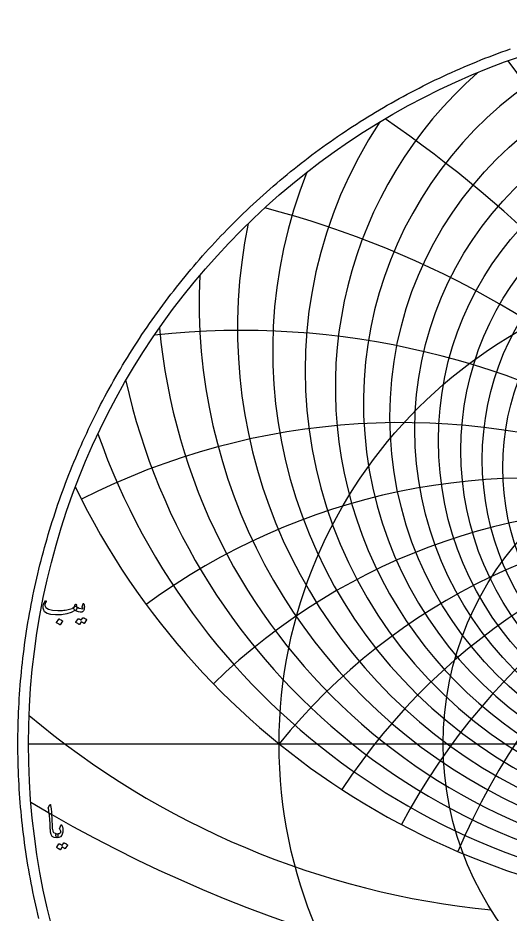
# Model space of a CAD drawing. Header units: millimetres. Extents: x -74 to 74, y -74 to 75.
# Drawn here: x -73.5 to -24.4, y -17 to 72.5 of the extents above; entities that cross this region are included whole.
import ezdxf

# ---------------------------------------------------------------- set-up
doc = ezdxf.new("R2010")
doc.units = ezdxf.units.MM
for name, color, linetype in [('CUT_OUTER', 1, 'Continuous'), ('ENGRAVE', 7, 'Continuous'), ('ENGRAVE_FINE', 8, 'Continuous'), ('TEXT', 5, 'Continuous')]:
    doc.layers.add(name, color=color, linetype=linetype)

msp = doc.modelspace()

# ---------------------------------------------------------------- linework, layer by layer
at = {"layer": 'CUT_OUTER'}
msp.add_lwpolyline([(-71.4128, -17.423), (-71.5184, -16.9845), (-71.6213, -16.5454), (-71.7214, -16.1056), (-71.8189, -15.6652), (-71.9137, -15.2242), (-72.0057, -14.7827), (-72.0951, -14.3406), (-72.1817, -13.898), (-72.2656, -13.4548), (-72.3468, -13.0111), (-72.4253, -12.567), (-72.501, -12.1224), (-72.5741, -11.6773), (-72.6443, -11.2317), (-72.7119, -10.7858), (-72.7767, -10.3394), (-72.8388, -9.8927), (-72.8981, -9.4456), (-72.9547, -8.9981), (-73.0085, -8.5503), (-73.0596, -8.1022), (-73.108, -7.6537), (-73.1535, -7.205), (-73.1964, -6.756), (-73.2364, -6.3067), (-73.2738, -5.8573), (-73.3083, -5.4075), (-73.3401, -4.9576), (-73.3692, -4.5075), (-73.3954, -4.0573), (-73.419, -3.6068), (-73.4397, -3.1563), (-73.4577, -2.7056), (-73.4729, -2.2548), (-73.4854, -1.804), (-73.495, -1.353), (-73.502, -0.9021), (-73.5061, -0.451), (-73.5075, 0), (-73.5061, 0.451), (-73.502, 0.9021), (-73.495, 1.353), (-73.4854, 1.804), (-73.4729, 2.2548), (-73.4577, 2.7056), (-73.4397, 3.1563), (-73.419, 3.6068), (-73.3954, 4.0573), (-73.3692, 4.5075), (-73.3401, 4.9576), (-73.3083, 5.4075), (-73.2738, 5.8573), (-73.2364, 6.3067), (-73.1964, 6.756), (-73.1535, 7.205), (-73.108, 7.6537), (-73.0596, 8.1022), (-73.0085, 8.5503), (-72.9547, 8.9981), (-72.8981, 9.4456), (-72.8388, 9.8927), (-72.7767, 10.3394), (-72.7119, 10.7858), (-72.6443, 11.2317), (-72.5741, 11.6773), (-72.501, 12.1224), (-72.4253, 12.567), (-72.3468, 13.0111), (-72.2656, 13.4548), (-72.1817, 13.898), (-72.0951, 14.3406), (-72.0057, 14.7827), (-71.9137, 15.2242), (-71.8189, 15.6652), (-71.7214, 16.1056), (-71.6213, 16.5454), (-71.5184, 16.9845), (-71.4128, 17.423), (-71.3046, 17.8609), (-71.1936, 18.298), (-71.08, 18.7345), (-70.9637, 19.1703), (-70.8448, 19.6054), (-70.7231, 20.0397), (-70.5988, 20.4733), (-70.4719, 20.9061), (-70.3423, 21.3381), (-70.21, 21.7693), (-70.0751, 22.1997), (-69.9376, 22.6293), (-69.7974, 23.058), (-69.6546, 23.4858), (-69.5092, 23.9127), (-69.3612, 24.3388), (-69.2106, 24.7639), (-69.0573, 25.1881), (-68.9014, 25.6114), (-68.743, 26.0337), (-68.582, 26.455), (-68.4184, 26.8753), (-68.2522, 27.2946), (-68.0834, 27.7129), (-67.9121, 28.1301), (-67.7382, 28.5463), (-67.5618, 28.9614), (-67.3828, 29.3754), (-67.2013, 29.7883), (-67.0172, 30.2001), (-66.8307, 30.6107), (-66.6416, 31.0202), (-66.45, 31.4285), (-66.2559, 31.8356), (-66.0593, 32.2416), (-65.8602, 32.6463), (-65.6587, 33.0498), (-65.4547, 33.4521), (-65.2482, 33.853), (-65.0392, 34.2528), (-64.8278, 34.6512), (-64.614, 35.0483), (-64.3977, 35.4441), (-64.179, 35.8386), (-63.9579, 36.2317), (-63.7344, 36.6235), (-63.5085, 37.0138), (-63.2802, 37.4028), (-63.0495, 37.7904), (-62.8164, 38.1766), (-62.581, 38.5613), (-62.3432, 38.9445), (-62.1031, 39.3263), (-61.8606, 39.7067), (-61.6158, 40.0855), (-61.3687, 40.4628), (-61.1193, 40.8386), (-60.8675, 41.2128), (-60.6135, 41.5855), (-60.3572, 41.9567), (-60.0986, 42.3262), (-59.8378, 42.6942), (-59.5747, 43.0605), (-59.3093, 43.4253), (-59.0418, 43.7884), (-58.772, 44.1498), (-58.5, 44.5096), (-58.2258, 44.8677), (-57.9494, 45.2241), (-57.6708, 45.5789), (-57.39, 45.9319), (-57.1071, 46.2831), (-56.8221, 46.6327), (-56.5349, 46.9804), (-56.2455, 47.3264), (-55.9541, 47.6707), (-55.6605, 48.0131), (-55.3649, 48.3537), (-55.0671, 48.6925), (-54.7673, 49.0295), (-54.4655, 49.3646), (-54.1615, 49.6979), (-53.8556, 50.0293), (-53.5476, 50.3588), (-53.2376, 50.6864), (-52.9256, 51.0121), (-52.6116, 51.3359), (-52.2956, 51.6577), (-51.9777, 51.9777), (-51.6577, 52.2956), (-51.3359, 52.6116), (-51.0121, 52.9256), (-50.6864, 53.2376), (-50.3588, 53.5476), (-50.0293, 53.8556), (-49.6979, 54.1615), (-49.3646, 54.4655), (-49.0295, 54.7673), (-48.6925, 55.0671), (-48.3537, 55.3649), (-48.0131, 55.6605), (-47.6707, 55.9541), (-47.3264, 56.2455), (-46.9804, 56.5349), (-46.6327, 56.8221), (-46.2831, 57.1071), (-45.9319, 57.39), (-45.5789, 57.6708), (-45.2241, 57.9494), (-44.8677, 58.2258), (-44.5096, 58.5), (-44.1498, 58.772), (-43.7884, 59.0418), (-43.4253, 59.3093), (-43.0605, 59.5747), (-42.6942, 59.8378), (-42.3262, 60.0986), (-41.9567, 60.3572), (-41.5855, 60.6135), (-41.2128, 60.8675), (-40.8386, 61.1193), (-40.4628, 61.3687), (-40.0855, 61.6158), (-39.7067, 61.8606), (-39.3263, 62.1031), (-38.9445, 62.3432), (-38.5613, 62.581), (-38.1766, 62.8164), (-37.7904, 63.0495), (-37.4028, 63.2802), (-37.0138, 63.5085), (-36.6235, 63.7344), (-36.2317, 63.9579), (-35.8386, 64.179), (-35.4441, 64.3977), (-35.0483, 64.614), (-34.6512, 64.8278), (-34.2528, 65.0392), (-33.853, 65.2482), (-33.4521, 65.4547), (-33.0498, 65.6587), (-32.6463, 65.8602), (-32.2416, 66.0593), (-31.8356, 66.2559), (-31.4285, 66.45), (-31.0202, 66.6416), (-30.6107, 66.8307), (-30.2001, 67.0172), (-29.7883, 67.2013), (-29.3754, 67.3828), (-28.9614, 67.5618), (-28.5463, 67.7382), (-28.1301, 67.9121), (-27.7129, 68.0834), (-27.2946, 68.2522), (-26.8753, 68.4184), (-26.455, 68.582), (-26.0337, 68.743), (-25.6114, 68.9014), (-25.1881, 69.0573), (-24.7639, 69.2106), (-24.3388, 69.3612)], dxfattribs=at)
at = {"layer": 'ENGRAVE'}
msp.add_lwpolyline([(-72.45, 0), (72.45, 0)], dxfattribs=at)
for centre, radius in [((0, 0), 72.45), ((0, 32.6357), 36.3681), ((0, 27.5781), 25.0927), ((0, 0), 47.425), ((0, 0), 31.0439)]:
    msp.add_circle(centre, radius, dxfattribs=at)
for centre, radius, start, end in [((0, 41.4982), 51.5787, 168.321204, 11.678796), ((0, 58.565), 75.3591, 205.930897, 334.069103), ((0, -38.404), 61.0246, 39, 141), ((0, -38.404), 61.0246, 39, 141), ((-18.0679, 67.4302), 84.3944, 229.930345, 264.433471)]:
    msp.add_arc(centre, radius, start, end, dxfattribs=at)
at = {"layer": 'ENGRAVE_FINE'}
for centre, radius in [((0, 31.3947), 33.8802), ((0, 30.2818), 31.5237), ((0, 29.2825), 29.2825), ((0, 28.3847), 27.1428)]:
    msp.add_circle(centre, radius, dxfattribs=at)
for centre, radius, start, end in [((0, 34.0218), 39.0063, 104.46207, 75.53793), ((-167.6636, -38.404), 178.4239, 7.145895, 36.6736), ((-167.6636, -38.404), 178.4239, 7.145895, 36.6736), ((0, 35.5735), 41.8171, 131.307855, 48.692145), ((0, 37.3156), 44.8269, 146.48771, 33.51229), ((-105.6977, -38.404), 122.0492, 10.840654, 55.662821), ((-105.6977, -38.404), 122.0492, 10.840654, 55.662821), ((0, 39.2781), 48.0678, 158.307565, 21.692435), ((-72.7263, -38.404), 94.9374, 14.688568, 75.445741), ((-72.7263, -38.404), 94.9374, 14.688568, 75.445741), ((0, 44.0214), 55.4072, 177.166321, 2.833679), ((-51.2057, -38.404), 79.6619, 18.753071, 96.251491), ((-51.2057, -38.404), 79.6619, 18.753071, 96.251491), ((0, 46.9054), 59.6129, 185.179056, 354.820944), ((0, 50.2231), 64.271, 192.562112, 347.437888), ((-35.2326, -38.404), 70.4651, 23.109812, 116.954145), ((-35.2326, -38.404), 70.4651, 23.109812, 116.954145), ((35.2326, -38.404), 70.4651, 63.045855, 156.890188), ((35.2326, -38.404), 70.4651, 63.045855, 156.890188), ((0, 54.0685), 69.4778, 199.448543, 340.551457), ((-22.2111, -38.404), 64.941, 27.851987, 126.345474), ((-22.2111, -38.404), 64.941, 27.851987, 126.345474), ((22.2111, -38.404), 64.941, 53.654526, 152.148013), ((22.2111, -38.404), 64.941, 53.654526, 152.148013), ((-10.7603, -38.404), 61.966, 33.097661, 134.238363), ((-10.7603, -38.404), 61.966, 33.097661, 134.238363), ((10.7603, -38.404), 61.966, 45.761637, 146.902339), ((10.7603, -38.404), 61.966, 45.761637, 146.902339), ((0, 115.0664), 140.816, 239.147014, 300.852986)]:
    msp.add_arc(centre, radius, start, end, dxfattribs=at)
at = {"layer": 'TEXT'}
for points in [[(-67.6997, 13.7251), (-67.6953, 13.7228), (-67.6912, 13.7205), (-67.6873, 13.7182), (-67.6837, 13.716), (-67.6802, 13.7134), (-67.6763, 13.7102), (-67.6722, 13.7065), (-67.6677, 13.7022), (-67.6309, 13.6588), (-67.6163, 13.5971), (-67.624, 13.5171), (-67.654, 13.4189), (-67.6817, 13.3592), (-67.71, 13.3218), (-67.7389, 13.3066), (-67.7683, 13.3138), (-67.7831, 13.3209), (-67.7957, 13.3241), (-67.806, 13.3232), (-67.814, 13.3183), (-68.1888, 13.1132), (-68.6366, 12.9687), (-69.1577, 12.8847), (-69.7518, 12.8613), (-70.2323, 12.9024), (-70.595, 13.0121), (-70.8401, 13.1904), (-70.9675, 13.4372), (-70.9872, 13.5537), (-70.9915, 13.6703), (-70.9804, 13.7868), (-70.9538, 13.9033), (-70.9175, 14.0065), (-70.8727, 14.101), (-70.8193, 14.187), (-70.7573, 14.2644), (-70.7456, 14.2741), (-70.7333, 14.2804), (-70.7204, 14.2832), (-70.707, 14.2827), (-70.6944, 14.2772), (-70.6841, 14.2701), (-70.6761, 14.2613), (-70.6704, 14.2507), (-70.6679, 14.2404), (-70.6693, 14.2278), (-70.6747, 14.213), (-70.6841, 14.1958), (-70.7504, 14.0987), (-70.7938, 14.0039), (-70.8144, 13.9113), (-70.8121, 13.8211), (-70.7036, 13.5948), (-70.4511, 13.4326), (-70.0546, 13.3343), (-69.5141, 13.3001), (-69.3658, 13.3023), (-69.2176, 13.3092), (-69.0698, 13.3206), (-68.9223, 13.3366), (-68.7759, 13.3572), (-68.6315, 13.3823), (-68.4891, 13.412), (-68.3487, 13.4463), (-68.2125, 13.4852), (-68.1008, 13.524), (-68.0136, 13.5629), (-67.9511, 13.6017), (-67.927, 13.6223), (-67.9048, 13.6474), (-67.8847, 13.6771), (-67.8665, 13.7114), (-67.8495, 13.7497), (-67.8328, 13.7914), (-67.8164, 13.8365), (-67.8003, 13.8851), (-67.794, 13.8999), (-67.7843, 13.9125), (-67.7711, 13.9228), (-67.7546, 13.9308), (-67.7369, 13.935), (-67.7203, 13.9342), (-67.7049, 13.9282), (-67.6906, 13.9171), (-67.6792, 13.9016), (-67.6723, 13.8828), (-67.67, 13.8605), (-67.6723, 13.8348)], [(-67.8368, 13.3595), (-67.8865, 13.4066), (-67.9122, 13.4657), (-67.914, 13.5369), (-67.8917, 13.62), (-67.8434, 13.6945), (-67.7991, 13.74), (-67.7589, 13.7562), (-67.7226, 13.7434), (-67.5512, 13.63), (-67.3798, 13.5503), (-67.2084, 13.5043), (-67.037, 13.492), (-67.031, 13.4932), (-67.0267, 13.4966), (-67.0242, 13.5023), (-67.0233, 13.5103), (-67.0276, 13.5254), (-67.0405, 13.548), (-67.0619, 13.578), (-67.0919, 13.6154), (-67.0976, 13.6268), (-67.101, 13.6383), (-67.1022, 13.6497), (-67.101, 13.6611), (-66.9913, 13.9765), (-66.9862, 13.9885), (-66.9799, 13.997), (-66.9725, 14.0022), (-66.9639, 14.0039), (-66.9553, 14.0025), (-66.9479, 13.9982), (-66.9416, 13.991), (-66.9365, 13.981), (-66.9022, 13.8785), (-66.8816, 13.7765), (-66.8748, 13.6751), (-66.8816, 13.5743), (-66.9039, 13.4489), (-66.9342, 13.3469), (-66.9725, 13.2684), (-67.0187, 13.2132), (-67.0539, 13.1829), (-67.0862, 13.1607), (-67.1156, 13.1464), (-67.1421, 13.1401), (-67.2953, 13.1367), (-67.4621, 13.1721), (-67.6426, 13.2464), (-67.8368, 13.3595)], [(-67.0233, 12.5825), (-67.0176, 12.5882), (-67.0096, 12.5917), (-66.9993, 12.5928), (-66.9868, 12.5917), (-66.9418, 12.5748), (-66.8982, 12.5562), (-66.8561, 12.536), (-66.8154, 12.514), (-66.7758, 12.49), (-66.7371, 12.4637), (-66.6993, 12.4351), (-66.6623, 12.4043), (-66.6551, 12.3948), (-66.652, 12.3848), (-66.6528, 12.3743), (-66.6577, 12.3631), (-66.8771, 12.0158), (-66.8831, 12.0112), (-66.8919, 12.0112), (-66.9036, 12.0158), (-66.9182, 12.0249), (-66.9282, 12.0334), (-66.9445, 12.0449), (-66.967, 12.0596), (-66.9959, 12.0775), (-67.0313, 12.0988), (-67.0736, 12.1238), (-67.1227, 12.1525), (-67.1787, 12.1849), (-67.3524, 11.9152), (-67.3604, 11.907), (-67.3707, 11.905), (-67.3832, 11.9093), (-67.3981, 11.9198), (-67.4109, 11.929), (-67.4312, 11.9427), (-67.4589, 11.961), (-67.4941, 11.9838), (-67.5372, 12.0112), (-67.5889, 12.0432), (-67.6492, 12.0798), (-67.718, 12.1209), (-67.7251, 12.1278), (-67.7283, 12.1346), (-67.7274, 12.1415), (-67.7226, 12.1483), (-67.4986, 12.482), (-67.4929, 12.4877), (-67.4849, 12.4911), (-67.4746, 12.4923), (-67.4621, 12.4911), (-67.4238, 12.4787), (-67.3867, 12.4643), (-67.3507, 12.4478), (-67.3158, 12.4294), (-67.2821, 12.4093), (-67.2495, 12.3877), (-67.2181, 12.3647), (-67.1878, 12.3403)], [(-69.4319, 12.4545), (-69.4262, 12.4603), (-69.4182, 12.4637), (-69.4079, 12.4648), (-69.3953, 12.4637), (-69.3065, 12.4277), (-69.2228, 12.3837), (-69.1442, 12.3317), (-69.0708, 12.2717), (-69.0637, 12.2626), (-69.0605, 12.2535), (-69.0614, 12.2443), (-69.0663, 12.2352), (-69.2811, 11.8878), (-69.2891, 11.8795), (-69.2993, 11.8775), (-69.3119, 11.8818), (-69.3268, 11.8924), (-69.3396, 11.9015), (-69.3599, 11.9152), (-69.3876, 11.9335), (-69.4227, 11.9564), (-69.4659, 11.9838), (-69.5176, 12.0158), (-69.5778, 12.0524), (-69.6467, 12.0935), (-69.6558, 12.1003), (-69.6604, 12.1072), (-69.6604, 12.1141), (-69.6558, 12.1209)], [(-70.3073, -6.0851), (-70.2984, -6.0714), (-70.2901, -6.0623), (-70.2824, -6.0577), (-70.2753, -6.0577), (-70.2644, -6.0637), (-70.2547, -6.0817), (-70.2462, -6.1117), (-70.2387, -6.1537), (-70.201, -6.495), (-70.1702, -6.8107), (-70.1462, -7.1006), (-70.129, -7.3648), (-70.118, -7.5908), (-70.1079, -7.7933), (-70.0986, -7.9724), (-70.0902, -8.1281), (-70.0829, -8.2603), (-70.0771, -8.3692), (-70.0726, -8.4546), (-70.0696, -8.5165), (-70.0291, -8.7022), (-69.9394, -8.8388), (-69.8005, -8.9262), (-69.6126, -8.9644), (-69.5603, -8.9781), (-69.5269, -9.0101), (-69.5123, -9.0604), (-69.5166, -9.129), (-69.538, -9.2369), (-69.5612, -9.3141), (-69.586, -9.3603), (-69.6126, -9.3758), (-69.8771, -9.3409), (-70.0719, -9.2364), (-70.197, -9.0621), (-70.2524, -8.8182), (-70.2612, -8.7015), (-70.269, -8.5845), (-70.276, -8.4673), (-70.2821, -8.3497), (-70.2877, -8.2319), (-70.293, -8.1138), (-70.298, -7.9954), (-70.3027, -7.8767), (-70.3113, -7.6503), (-70.3233, -7.4465), (-70.3387, -7.2653), (-70.3576, -7.1066), (-70.3798, -6.9542), (-70.4055, -6.7918), (-70.4347, -6.6194), (-70.4672, -6.4371), (-70.4715, -6.4042), (-70.4707, -6.3742), (-70.4647, -6.3471), (-70.4535, -6.3228)], [(-69.3384, -8.4114), (-69.2104, -8.1281), (-69.1916, -8.0969), (-69.1716, -8.0858), (-69.1504, -8.0946), (-69.1281, -8.1235), (-69.087, -8.2099), (-69.055, -8.3), (-69.0322, -8.3939), (-69.0185, -8.4914), (-69.0142, -8.5932), (-69.0196, -8.6999), (-69.0347, -8.8115), (-69.0596, -8.9279), (-69.1353, -9.1238), (-69.2527, -9.2638), (-69.4118, -9.3478), (-69.6126, -9.3758), (-69.6357, -9.3612), (-69.6594, -9.3175), (-69.6837, -9.2447), (-69.7086, -9.1427), (-69.7157, -9.0881), (-69.7143, -9.0433), (-69.7043, -9.0081), (-69.6857, -8.9827), (-69.6709, -8.973), (-69.6537, -8.9667), (-69.6343, -8.9639), (-69.6126, -8.9644), (-69.4861, -8.9604), (-69.3761, -8.9347), (-69.2827, -8.8873), (-69.2058, -8.8182), (-69.2024, -8.8128), (-69.2013, -8.8056), (-69.2024, -8.7968), (-69.2058, -8.7862), (-69.2238, -8.7216), (-69.2504, -8.6559), (-69.2855, -8.5891), (-69.3292, -8.5211), (-69.3435, -8.4954), (-69.3498, -8.4686), (-69.3481, -8.4406), (-69.3384, -8.4114)], [(-68.9316, -9.8922), (-68.9259, -9.8865), (-68.9179, -9.8831), (-68.9076, -9.8819), (-68.8951, -9.8831), (-68.8501, -9.8999), (-68.8065, -9.9185), (-68.7644, -9.9388), (-68.7237, -9.9608), (-68.6841, -9.9848), (-68.6454, -10.011), (-68.6076, -10.0396), (-68.5706, -10.0705), (-68.5634, -10.0799), (-68.5603, -10.0899), (-68.5611, -10.1004), (-68.566, -10.1116), (-68.7854, -10.4589), (-68.7914, -10.4635), (-68.8002, -10.4635), (-68.8119, -10.4589), (-68.8265, -10.4498), (-68.8365, -10.4414), (-68.8528, -10.4298), (-68.8753, -10.4151), (-68.9042, -10.3972), (-68.9396, -10.376), (-68.9819, -10.351), (-69.031, -10.3223), (-69.087, -10.2898), (-69.2607, -10.5595), (-69.2687, -10.5678), (-69.279, -10.5698), (-69.2915, -10.5655), (-69.3064, -10.5549), (-69.3192, -10.5458), (-69.3395, -10.5321), (-69.3672, -10.5138), (-69.4024, -10.4909), (-69.4455, -10.4635), (-69.4972, -10.4315), (-69.5575, -10.3949), (-69.6263, -10.3538), (-69.6334, -10.347), (-69.6366, -10.3401), (-69.6357, -10.3333), (-69.6309, -10.3264), (-69.4069, -9.9928), (-69.4012, -9.987), (-69.3932, -9.9836), (-69.3829, -9.9825), (-69.3704, -9.9836), (-69.3321, -9.996), (-69.295, -10.0105), (-69.259, -10.0269), (-69.2241, -10.0453), (-69.1904, -10.0655), (-69.1578, -10.087), (-69.1264, -10.11), (-69.0961, -10.1344)]]:
    msp.add_lwpolyline(points, close=True, dxfattribs=at)

doc.saveas('drawing.dxf')
